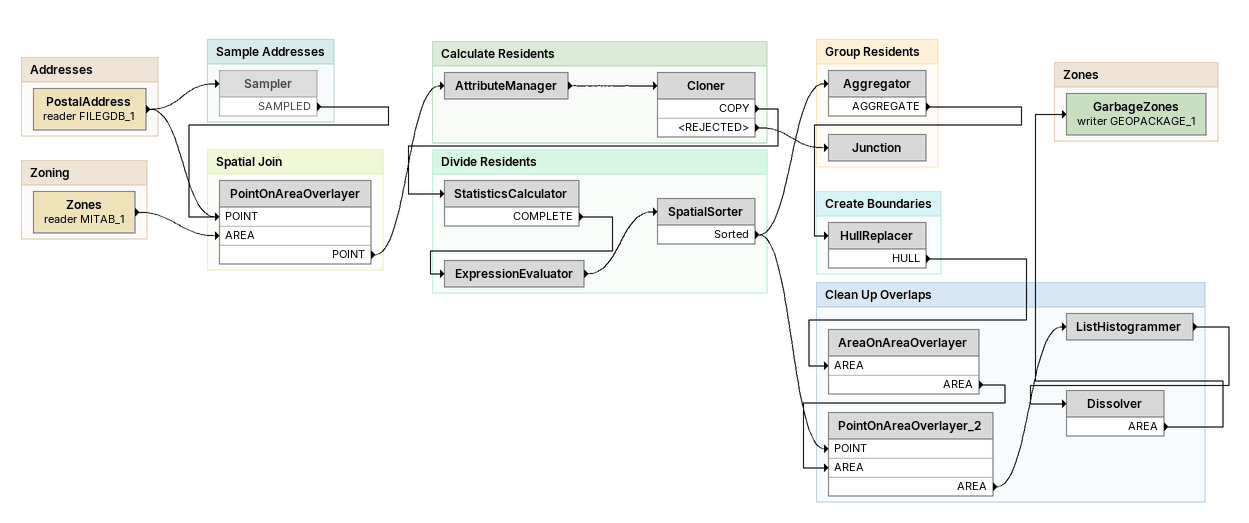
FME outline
Bookmark: Addresses
PostalAddress (reader FILEGDB_1)
    -> Sampler
    -> PointOnAreaOverlayer [POINT]

Bookmark: Sample Addresses
Sampler [off]
    SAMPLED -> PointOnAreaOverlayer [POINT]

Bookmark: Zoning
Zones (reader MITAB_1)
    -> PointOnAreaOverlayer [AREA]

Bookmark: Spatial Join
PointOnAreaOverlayer
    POINT -> AttributeManager

Bookmark: Calculate Residents
AttributeManager
    -> Cloner
Cloner
    COPY -> StatisticsCalculator
    <REJECTED> -> Junction

Bookmark: Group Residents
Junction
Aggregator
    AGGREGATE -> HullReplacer

Bookmark: Divide Residents
StatisticsCalculator
    COMPLETE -> ExpressionEvaluator
ExpressionEvaluator
    -> SpatialSorter
SpatialSorter
    Sorted -> Aggregator
    Sorted -> PointOnAreaOverlayer_2 [POINT]

Bookmark: Create Boundaries
HullReplacer
    HULL -> AreaOnAreaOverlayer [AREA]

Bookmark: Clean Up Overlaps
AreaOnAreaOverlayer
    AREA -> PointOnAreaOverlayer_2 [AREA]
PointOnAreaOverlayer_2
    AREA -> ListHistogrammer
ListHistogrammer
    -> Dissolver
Dissolver
    AREA -> GarbageZones (writer GEOPACKAGE_1)

Bookmark: Zones
GarbageZones (writer GEOPACKAGE_1)
